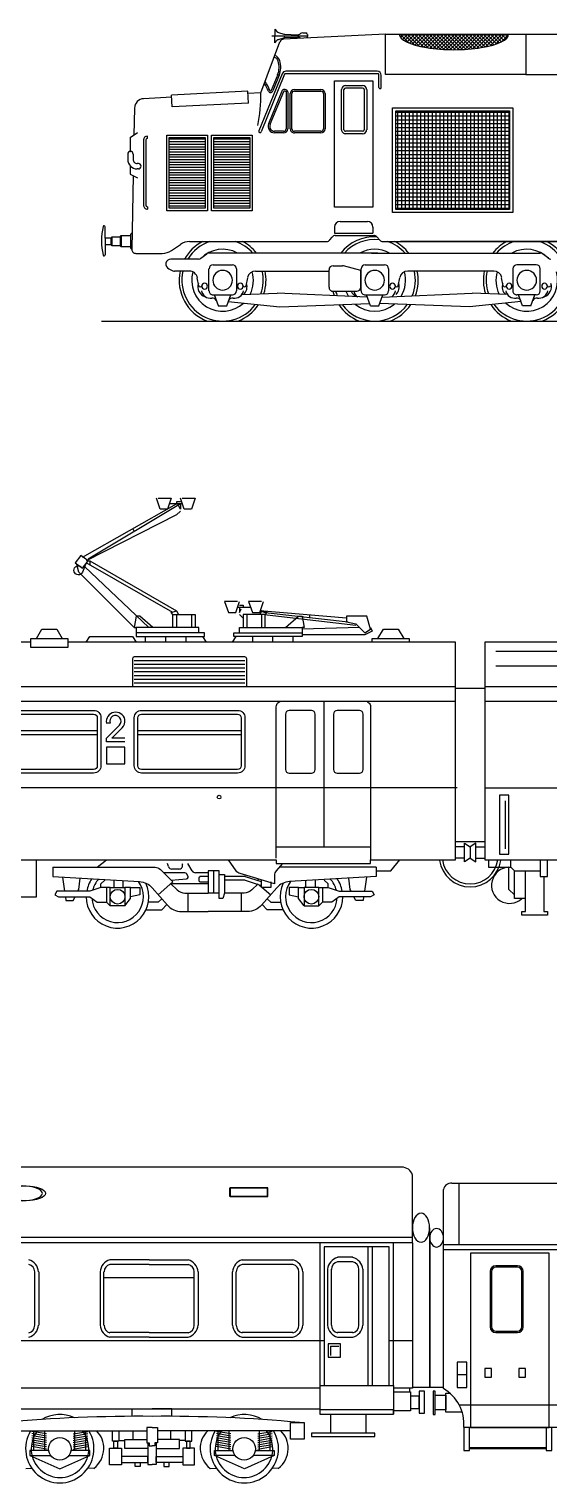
# Model space of a CAD drawing. Extents: x 232357 to 307872, y -9829 to 33775.
# Drawn here: x 252094 to 259135, y -9777 to 9921 of the extents above; entities that cross this region are included whole.
import ezdxf

# ---------------------------------------------------------------- set-up
doc = ezdxf.new("R2010")
doc.units = 0
doc.header["$LTSCALE"] = 750
doc.header["$MEASUREMENT"] = 0
doc.layers.get('0').update_dxf_attribs({"linetype": 'CONTINUOUS'})

# ---------------------------------------------------------------- blocks, each defined once
blk = doc.blocks.new('Aee 145 - vagon')
for p, q in [((1472.2, 286.3), (664.8, 286.3)), ((1482, 217.6), (1482, 279.2)), ((1482, 222.5), (664.8, 222.5)), ((1482, 217.6), (664.8, 217.6)), ((1441.6, 214.1), (1441.6, 88.2)), ((1445.8, 88.2), (1445.8, 214.1)), ((1482, 217.6), (1482, 86)), ((1243.2, 202.3), (1207.8, 202.3)), ((1243.2, 198.1), (1207.8, 198.1)), ((1243.2, 202.3), (1278.7, 202.3)), ((1243.2, 198.1), (1278.7, 198.1)), ((1327.7, 202.3), (1373.6, 202.3)), ((1373.6, 198.1), (1327.7, 198.1)), ((1428, 204.6), (1414, 204.6)), ((1428, 200.4), (1414, 200.4)), ((1139.6, 143), (1139.6, 191.4)), ((1143.2, 191.4), (1143.2, 143)), ((1198.8, 191.4), (1198.8, 143)), ((1202.3, 143), (1202.3, 191.4)), ((1284.1, 185.9), (1202.3, 185.9)), ((1284.1, 143), (1284.1, 191.4)), ((1287.6, 191.4), (1287.6, 143)), ((1318.7, 191.4), (1318.7, 143)), ((1322.3, 143), (1322.3, 191.4)), ((1379.1, 143), (1379.1, 191.4)), ((1382.6, 191.4), (1382.6, 143)), ((1405.1, 193.7), (1405.1, 143)), ((1408.6, 143), (1408.6, 193.7)), ((1433.5, 143), (1433.5, 193.7)), ((1437, 193.7), (1437, 143)), ((1243.2, 136.3), (1207.8, 136.3)), ((1243.2, 132.1), (1207.8, 132.1)), ((1243.2, 136.3), (1278.7, 136.3)), ((1243.2, 132.1), (1278.7, 132.1)), ((1373.6, 136.3), (1327.7, 136.3)), ((1327.7, 132.1), (1373.6, 132.1)), ((1428, 136.3), (1414, 136.3)), ((1414, 132.1), (1428, 132.1)), ((-72.5, 129), (1402.1, 129)), ((1407.6, 124), (1415.3, 124)), ((1407.6, 124), (1407.6, 115.6)), ((1461, 129), (1482, 129)), ((1398.1, 88.2), (1398.1, 62.4)), ((1464.8, 88.2), (1464.8, 62.4)), ((1482, 86), (1464.8, 86)), ((664.8, 67.2), (1397.9, 67.2)), ((1407.8, 62.4), (1407.8, 45)), ((1440, 45), (1440, 62.4)), ((1120.4, 47.2), (1241.1, 47.2)), ((1150.2, 44.4), (1137.1, 46.7)), ((1150.2, 42.5), (1137.1, 44.7)), ((1150.2, 40.5), (1137.1, 42.8)), ((1150.2, 38.5), (1137.1, 40.8)), ((1174.5, 44.4), (1187.6, 46.7)), ((1174.5, 42.5), (1187.6, 44.7)), ((1174.5, 40.5), (1187.6, 42.8)), ((1174.5, 38.5), (1187.6, 40.8)), ((1228.8, 39.3), (1228.8, 47.2)), ((1371.5, 47.2), (1250.8, 47.2)), ((1263.1, 39.3), (1263.1, 47.2)), ((1317.4, 44.4), (1304.3, 46.7)), ((1317.4, 42.5), (1304.3, 44.7)), ((1317.4, 40.5), (1304.3, 42.8)), ((1317.4, 38.5), (1304.3, 40.8)), ((1341.7, 44.4), (1354.8, 46.7)), ((1341.7, 42.5), (1354.8, 44.7)), ((1341.7, 40.5), (1354.8, 42.8)), ((1341.7, 38.5), (1354.8, 40.8)), ((1150.2, 36.6), (1137.1, 38.8)), ((1150.2, 34.6), (1137.1, 36.9)), ((1150.2, 32.6), (1137.1, 34.9)), ((1150.2, 30.6), (1137.1, 32.9)), ((1174.5, 36.6), (1187.6, 38.8)), ((1174.5, 34.6), (1187.6, 36.9)), ((1174.5, 32.6), (1187.6, 34.9)), ((1174.5, 30.6), (1187.6, 32.9)), ((1215.9, 38.5), (1221.2, 38.5)), ((1276, 38.5), (1270.7, 38.5)), ((1317.4, 36.6), (1304.3, 38.8)), ((1317.4, 34.6), (1304.3, 36.9)), ((1317.4, 32.6), (1304.3, 34.9)), ((1317.4, 30.6), (1304.3, 32.9)), ((1341.7, 36.6), (1354.8, 38.8)), ((1341.7, 34.6), (1354.8, 36.9)), ((1341.7, 32.6), (1354.8, 34.9)), ((1341.7, 30.6), (1354.8, 32.9)), ((1131.5, 13.1), (1136.8, 13.3)), ((1193.3, 13.1), (1187.9, 13.3)), ((1298.6, 13.1), (1304, 13.3)), ((1360.4, 13.1), (1355.1, 13.3))]:
    blk.add_line(p, q)
for points in [[(1350.2, 259.7), (1316.3, 259.7), (1316.3, 267.6), (1350.2, 267.6)], [(1316.9, 259.7), (1350.8, 259.7), (1350.8, 267.6), (1316.9, 267.6)], [(1398.1, 88.2), (1464.8, 88.2), (1464.8, 217.6), (1398.1, 217.6)], [(1402.1, 88.2), (1461, 88.2), (1461, 214.1), (1402.1, 214.1)], [(1416.7, 126), (1405.7, 126), (1405.7, 114), (1416.7, 114)], [(1492.8, 83.1), (1488.2, 83.1), (1488.2, 63.2), (1492.8, 63.2)], [(1398.1, 62.4), (1464.8, 62.4), (1464.8, 66.2), (1398.1, 66.2)], [(1488.2, 78.7), (1480.2, 78.7), (1480.2, 67.5), (1488.2, 67.5)], [(1383.7, 39.6), (1371.5, 39.6), (1371.5, 54.7), (1383.7, 54.7)], [(1210, 47.2), (1215.9, 47.2), (1215.9, 37.8), (1210, 37.8)], [(1281.9, 47.2), (1276, 47.2), (1276, 37.8), (1281.9, 37.8)], [(1447.9, 45), (1390.4, 45), (1390.4, 42.2), (1447.9, 42.2)], [(1207.5, 31.5), (1218.1, 31.5), (1218.1, 16.3), (1207.5, 16.3)], [(1211.3, 37.8), (1214.6, 37.8), (1214.6, 31.5), (1211.3, 31.5)], [(1284.4, 31.5), (1273.8, 31.5), (1273.8, 16.3), (1284.4, 16.3)], [(1280.6, 37.8), (1277.3, 37.8), (1277.3, 31.5), (1280.6, 31.5)], [(1230.5, 18.4), (1235.3, 18.4), (1235.3, 15), (1230.5, 15)], [(1261.4, 18.4), (1256.5, 18.4), (1256.5, 15), (1261.4, 15)]]:
    blk.add_lwpolyline(points, close=True)
for points in [[(1497.6, 231.4), (1497.6, 86.6), (1482, 86.6)], [(1398.1, 86), (664.8, 86)], [(1464.8, 82.5), (1480.2, 82.5), (1480.2, 65.3), (1464.8, 65.3)], [(1479.5, 82.5), (1479.5, 86)], [(1227.8, 60.4), (1227.8, 67.2), (1245.9, 67.2)], [(1264, 60.4), (1264, 67.2), (1245.9, 67.2)], [(1138.8, 29.5), (1138.8, 47.2)], [(1148.7, 29.5), (1148.7, 47.2)], [(1175.9, 29.5), (1175.9, 47.2)], [(1185.9, 29.5), (1185.9, 47.2)], [(1245.9, 50.3), (1241.1, 50.3), (1241.1, 36.4), (1243.3, 36.4), (1243.3, 33.7), (1245.9, 33.7)], [(1245.9, 50.3), (1250.8, 50.3), (1250.8, 36.4), (1248.6, 36.4), (1248.6, 33.7), (1245.9, 33.7)], [(1306, 29.5), (1306, 47.2)], [(1315.9, 29.5), (1315.9, 47.2)], [(1343.2, 29.5), (1343.2, 47.2)], [(1353.1, 29.5), (1353.1, 47.2)], [(1152.2, 29.5), (1135.1, 29.5), (1135.1, 25), (1154, 25)], [(1170.7, 25), (1189.5, 25), (1189.5, 29.5), (1172.5, 29.5)], [(1242.2, 36.4), (1242.2, 31.1), (1221.2, 31.1), (1221.2, 39.3), (1241.1, 39.3)], [(1242.2, 36.4), (1242.2, 16.6), (1245.9, 16.6)], [(1249.7, 36.4), (1249.7, 16.6), (1245.9, 16.6)], [(1249.7, 36.4), (1249.7, 31.1), (1270.7, 31.1), (1270.7, 39.3), (1250.8, 39.3)], [(1321.2, 25), (1302.4, 25), (1302.4, 29.5), (1319.4, 29.5)], [(1339.6, 29.5), (1356.7, 29.5), (1356.7, 25), (1337.9, 25)], [(1135.1, 25), (1162.3, 12.9), (1189.5, 25)], [(1218.1, 18.4), (1242.2, 18.4), (1242.2, 24.1), (1218.1, 24.1)], [(1273.8, 18.4), (1249.7, 18.4), (1249.7, 24.1), (1273.8, 24.1)], [(1356.7, 25), (1329.6, 12.9), (1302.4, 25)]]:
    blk.add_lwpolyline(points)
for centre in [(1162.4, 30.9), (1329.5, 30.9)]:
    blk.add_circle(centre, 10.2)
for centre, radius, start, end in [((1472.4, 276.3), 10, 16.9636, 90.9861), ((1130.5, 190.2), 12.7, 5.8324, 73.1698), ((1132.7, 191.4), 6.92, 0.5227, 77.5197), ((1211.4, 190.2), 12.7, 106.8302, 174.1676), ((1209.3, 191.4), 6.92, 102.4803, 179.4773), ((1275, 190.2), 12.7, 5.8324, 73.1698), ((1277.2, 191.4), 6.92, 0.5227, 77.5197), ((1331.4, 190.2), 12.7, 106.8302, 174.1676), ((1329.2, 191.4), 6.92, 102.4803, 179.4773), ((1370, 190.2), 12.7, 5.8324, 73.1698), ((1372.2, 191.4), 6.92, 0.5227, 77.5197), ((1417.7, 192.4), 12.7, 106.8302, 174.1676), ((1415.5, 193.6), 6.92, 102.4803, 179.4773), ((1424.4, 192.4), 12.7, 5.8324, 73.1698), ((1426.5, 193.6), 6.92, 0.5227, 77.5197), ((1132.7, 143), 6.92, 282.4803, 359.4773), ((1130.5, 144.3), 12.7, 286.8302, 354.1676), ((1211.4, 144.3), 12.7, 185.8324, 253.1698), ((1209.3, 143), 6.92, 180.5227, 257.5197), ((1277.2, 143), 6.92, 282.4803, 359.4773), ((1275, 144.3), 12.7, 286.8302, 354.1676), ((1331.4, 144.3), 12.7, 185.8324, 253.1698), ((1329.2, 143), 6.92, 180.5227, 257.5197), ((1372.2, 143), 6.92, 282.4803, 359.4773), ((1370, 144.3), 12.7, 286.8302, 354.1676), ((1417.7, 144.3), 12.7, 185.8324, 253.1698), ((1415.5, 143), 6.92, 180.5227, 257.5197), ((1426.5, 143), 6.92, 282.4803, 359.4773), ((1424.4, 144.3), 12.7, 286.8302, 354.1676), ((1233.8, -1251.8), 1312.2, 89.468, 95.318), ((1162.3, 31), 31, 64.673, 121.7055), ((1258.1, -1251.8), 1312.2, 84.682, 90.532), ((1329.6, 31), 31, 58.2945, 115.327), ((1162.3, 31), 31, 148.6573, 31.3427), ((1162.5, 31), 26.1, 141.7579, 38.2421), ((1181.2, 31.6), 21.1, 357.4039, 47.4501), ((1310.7, 31.6), 21.1, 132.5499, 182.5961), ((1329.6, 31), 31, 148.6573, 31.3427), ((1329.3, 31), 26.1, 141.7579, 38.2421), ((1348.3, 31.6), 21.1, 357.4039, 47.4501), ((1179.1, 31.4), 23.1, 307.6032, 358.2664), ((1312.7, 31.4), 23.1, 181.7336, 232.3968), ((1346.3, 31.4), 23.1, 307.6032, 358.2664)]:
    blk.add_arc(centre, radius, start, end)
at = {"extrusion": (0, 0, -1)}
for centre, major_axis, ratio in [((1128.3, 262.6), (18.2, 0), 0.369867), ((1489.8, 231.4), (0, 13.1), 0.5941)]:
    blk.add_ellipse(centre, major_axis=major_axis, ratio=ratio, dxfattribs=at)
blk.add_ellipse((1131.1, 262.6), major_axis=(-18.2, 0), ratio=0.369867)
blk = doc.blocks.new('Vagonka - Bmz')
for p, q in [((-5.804, 9.221), (28.109, 9.221)), ((-5.553, 7.099), (-5.553, 9.221)), ((-6.099, 2.088), (-6.099, 9.008)), ((-6.099, 7.099), (28.109, 7.099)), ((-6.099, 6.916), (28.109, 6.916)), ((-5.283, 2.565), (-5.62, 2.565)), ((28.109, 1.517), (-5.546, 1.517))]:
    blk.add_line(p, q)
for points in [[(-6.573, 7.322), (-6.573, 2.133), (-6.099, 2.133)], [(-4.478, 6.156), (-4.478, 4.232)], [(-4.428, 6.156), (-4.428, 4.232)], [(-3.523, 6.356), (-4.278, 6.356)], [(-3.523, 6.306), (-4.278, 6.306)], [(-3.373, 4.232), (-3.373, 6.156)], [(-3.323, 4.232), (-3.323, 6.156)], [(-4.278, 4.082), (-3.523, 4.082)], [(-4.278, 4.032), (-3.523, 4.032)], [(-5.445, 1.27), (-6.013, 1.27), (-6.013, 1.926), (-5.87, 1.926)], [(-1.08, 1.368), (-1.453, 0.737), (-5.388, 0.737)]]:
    blk.add_lwpolyline(points)
for points in [[(-2.423, 6.788), (-5.155, 6.788), (-5.155, 0.737), (-2.423, 0.737)], [(-5.283, 3.009), (-5.62, 3.009), (-5.62, 2.122), (-5.283, 2.122)], [(-4.43, 2.788), (-4.654, 2.788), (-4.654, 2.48), (-4.43, 2.48)], [(-3.25, 2.788), (-3.474, 2.788), (-3.474, 2.48), (-3.25, 2.48)], [(-6.387, 2.002), (-6.45, 2.002), (-6.45, 1.187), (-6.387, 1.187)], [(-6.013, 1.349), (-6.387, 1.349), (-6.387, 1.857), (-6.013, 1.857)], [(-5.193, 0.737), (-5.388, 0.737), (-5.388, -0.059), (-5.193, -0.059)], [(-2.337, 0.737), (-2.531, 0.737), (-2.531, -0.059), (-2.337, -0.059)], [(-2.531, -0.011), (-5.193, -0.011), (-5.193, 0.044), (-2.531, 0.044)]]:
    blk.add_lwpolyline(points, close=True)
for centre, radius, start, end in [((-5.831, 8.947), 0.275, 84.3815, 167.3013), ((-4.278, 6.156), 0.2, 90, 180), ((-4.278, 6.156), 0.15, 90, 180), ((-3.523, 6.156), 0.2, 0, 90), ((-3.523, 6.156), 0.15, 0, 90), ((-4.278, 4.232), 0.2, 180, 270), ((-4.278, 4.232), 0.15, 180, 270), ((-3.523, 4.232), 0.2, 270, 0), ((-3.523, 4.232), 0.15, 270, 0), ((-6.799, 0.857), 1.416, 355.4592, 60.355)]:
    blk.add_arc(centre, radius, start, end)
at = {"extrusion": (0, 0, -1)}
blk.add_ellipse((-6.334, 7.326), major_axis=(0, 0.321), ratio=0.744208, dxfattribs=at)

msp = doc.modelspace()

# ---------------------------------------------------------------- hatches: boundary and pattern name
at = {"lineweight": -2}
h = msp.add_hatch(dxfattribs=at)
h.set_pattern_fill('ANSI37', color=0, scale=0.1, style=0)
h.set_pattern_definition([(45.1334, (233667.14, -8056.204), (-24.48283, 24.597105), []), (134.8666, (233667.14, -8056.204), (-24.48283, -24.597105), [])])
edge = h.paths.add_edge_path()
edge.add_ellipse((257849, 9853), major_axis=(-740, 0), ratio=0.285201, start_angle=0, end_angle=180)
edge.add_line((258590, 9853), (257109, 9853))
h = msp.add_hatch(dxfattribs=at)
h.set_pattern_fill('ANSI37', color=0, scale=0.15, angle=45, style=0)
h.set_pattern_definition([(90, (233667.14, -8056.204), (-51.93592, 9e-15), []), (180, (233667.14, -8056.204), (-9e-15, -52.17834), [])])
h.paths.add_polyline_path([(257062, 8812), (258603, 8812), (258603, 7479), (257062, 7479)])
h = msp.add_hatch(dxfattribs=at)
h.set_pattern_fill('ANSI31', color=0, scale=0.1, angle=315, style=0)
h.set_pattern_definition([(0, (233667.14, -8056.204), (1e-14, 34.78556), [])])
h.paths.add_polyline_path([(253992, 8452), (254477, 8452), (254477, 7493), (253992, 7493)])
h = msp.add_hatch(dxfattribs=at)
h.set_pattern_fill('ANSI31', color=0, scale=0.1, angle=315, style=0)
h.set_pattern_definition([(0, (234271.446, -8056.204), (1e-14, 34.78556), [])])
h.paths.add_polyline_path([(254597, 8452), (255082, 8452), (255082, 7493), (254597, 7493)])

# ---------------------------------------------------------------- linework, layer by layer
at = {"color": 0, "lineweight": -2}
for p, q in [((255421, 9921), (255451, 9890)), ((255421, 9921), (255421, 9829)), ((255473, 9876), (255544, 9853)), ((256920, 9853), (255540, 9785)), ((255559, 9851), (255729, 9845)), ((255771, 9861), (255760, 9854)), ((255802, 9870), (255841, 9870)), ((256920, 9853), (262720, 9853)), ((256920, 9853), (258821, 9853)), ((256920, 9308), (256920, 9853)), ((258821, 9853), (258821, 9308)), ((255234, 9056), (255492, 9749)), ((255381, 9829), (255872, 9829)), ((255381, 9829), (255872, 9829)), ((255421, 9736), (255421, 9829)), ((255421, 9736), (255451, 9768)), ((255473, 9782), (255544, 9804)), ((255559, 9807), (255729, 9812)), ((255771, 9796), (255760, 9804)), ((255863, 9848), (255863, 9829)), ((255863, 9810), (255863, 9829)), ((255522, 9316), (255206, 8541)), ((255555, 9310), (255236, 8529)), ((255462, 9304), (255375, 9091)), ((255482, 9295), (255395, 9083)), ((256821, 9317), (255565, 9317)), ((256810, 9350), (255572, 9350)), ((256831, 9129), (256831, 9306)), ((256864, 9129), (256864, 9295)), ((258821, 9308), (256920, 9308)), ((258821, 9308), (266059, 9308)), ((255057, 9078), (254025, 9028)), ((255065, 8917), (255057, 9078)), ((255519, 9082), (255337, 8636)), ((255539, 9073), (255357, 8628)), ((255564, 9102), (255549, 9102)), ((255564, 9080), (255549, 9080)), ((255575, 9069), (255575, 8570)), ((255597, 9069), (255597, 8570)), ((255687, 9102), (256048, 9102)), ((255687, 9080), (256048, 9080)), ((256230, 7510), (256230, 9220)), ((256230, 9220), (256752, 9220)), ((256326, 8558), (256326, 9101)), ((256359, 8558), (256359, 9101)), ((256381, 9155), (256612, 9155)), ((256381, 9123), (256612, 9123)), ((256634, 9101), (256634, 8558)), ((256667, 9101), (256667, 8558)), ((256752, 9220), (256752, 7510)), ((254026, 8997), (253645, 8978)), ((254032, 8867), (254025, 9028)), ((255065, 8917), (254032, 8867)), ((255234, 9056), (255059, 9047)), ((255632, 8570), (255632, 9047)), ((255654, 8570), (255654, 9047)), ((256081, 9047), (256081, 8570)), ((256103, 9047), (256103, 8570)), ((253521, 8849), (253514, 8486)), ((257018, 7435), (257018, 8856)), ((257018, 8856), (258646, 8856)), ((257062, 7479), (257062, 8812)), ((257062, 8812), (258603, 8812)), ((258603, 8812), (258603, 7479)), ((258646, 8856), (258646, 7435)), ((253465, 8453), (253564, 8519)), ((253698, 8440), (253698, 8471)), ((253960, 7460), (253960, 8485)), ((253960, 8485), (254510, 8485)), ((254510, 8485), (254510, 7460)), ((254564, 8485), (255114, 8485)), ((254564, 7460), (254564, 8485)), ((255114, 8485), (255114, 7460)), ((255542, 8537), (255418, 8537)), ((255542, 8515), (255418, 8515)), ((256048, 8537), (255687, 8537)), ((256048, 8515), (255687, 8515)), ((256612, 8537), (256381, 8537)), ((256612, 8504), (256381, 8504)), ((253465, 8453), (253465, 8264)), ((253643, 8428), (253643, 7537)), ((253676, 8410), (253676, 7544)), ((253992, 7493), (253992, 8452)), ((253992, 8452), (254477, 8452)), ((254477, 8452), (254477, 7493)), ((254597, 8452), (255082, 8452)), ((254597, 7493), (254597, 8452)), ((255082, 8452), (255082, 7493)), ((253430, 8227), (253430, 8155)), ((253465, 8264), (253467, 8264)), ((253504, 8227), (253504, 8155)), ((253575, 8100), (253558, 8100)), ((253465, 8067), (253465, 7957)), ((253465, 7957), (253564, 7904)), ((253504, 7936), (253486, 6938)), ((253575, 8026), (253558, 8026)), ((253698, 7514), (253698, 7482)), ((254477, 7493), (253992, 7493)), ((255082, 7493), (254597, 7493)), ((256752, 7510), (256230, 7510)), ((254510, 7460), (253960, 7460)), ((255114, 7460), (254564, 7460)), ((256307, 7314), (256676, 7314)), ((258646, 7435), (257018, 7435)), ((258603, 7479), (257062, 7479)), ((253123, 7087), (253123, 7243)), ((253206, 6998), (253206, 7093)), ((253332, 7101), (253213, 7101)), ((253213, 7101), (253213, 6991)), ((253332, 6983), (253332, 7114)), ((253473, 7122), (253339, 7122)), ((253341, 7122), (253341, 6976)), ((253473, 6954), (253473, 7143)), ((256167, 7064), (256198, 7103)), ((256230, 7237), (256230, 7158)), ((256230, 7158), (256752, 7158)), ((256241, 7124), (256763, 7124)), ((256752, 7237), (256752, 7158)), ((256803, 7106), (256845, 7061)), ((253123, 7087), (253123, 7001)), ((253206, 7087), (253123, 7087)), ((253123, 7001), (253123, 6861)), ((253123, 7001), (253206, 7001)), ((253213, 6991), (253332, 6991)), ((253339, 6976), (253473, 6976)), ((254022, 6921), (254143, 7004)), ((254267, 7043), (256124, 7043)), ((256885, 7043), (267995, 7043)), ((268233, 7043), (257123, 7043)), ((253540, 6882), (253898, 6882)), ((254388, 6805), (254016, 6805)), ((254421, 6816), (254501, 6876)), ((256817, 6886), (254534, 6886)), ((254586, 6728), (254848, 6728)), ((256211, 6715), (256338, 6715)), ((256587, 6651), (256352, 6713)), ((256647, 6728), (256909, 6728)), ((256732, 6886), (259016, 6886)), ((258964, 6728), (258702, 6728)), ((259128, 6816), (259048, 6876)), ((253988, 6672), (254043, 6647)), ((254265, 6642), (254065, 6642)), ((254393, 6444), (254372, 6553)), ((254531, 6374), (254531, 6673)), ((254902, 6673), (254902, 6374)), ((255034, 6444), (255055, 6553)), ((255162, 6642), (256156, 6642)), ((256156, 6660), (256156, 6423)), ((256587, 6423), (256587, 6651)), ((256592, 6374), (256592, 6673)), ((256963, 6673), (256963, 6374)), ((257095, 6444), (257116, 6553)), ((258388, 6642), (257223, 6642)), ((258515, 6444), (258495, 6553)), ((258647, 6673), (258647, 6374)), ((259018, 6374), (259018, 6673)), ((254586, 6319), (254848, 6319)), ((254658, 6170), (254604, 6322)), ((254771, 6170), (254825, 6319)), ((254981, 6327), (255456, 6343)), ((256677, 6288), (255456, 6343)), ((256211, 6368), (256532, 6368)), ((256647, 6319), (256909, 6319)), ((256719, 6170), (256665, 6322)), ((256832, 6170), (256886, 6319)), ((256872, 6288), (258094, 6343)), ((258568, 6327), (258094, 6343)), ((258964, 6319), (258702, 6319)), ((258778, 6170), (258725, 6319)), ((258891, 6170), (258946, 6322)), ((254656, 6170), (254771, 6170)), ((254792, 6230), (255491, 6159)), ((255491, 6159), (256708, 6202)), ((256717, 6170), (256832, 6170)), ((258059, 6159), (256841, 6202)), ((258757, 6230), (258059, 6159)), ((258894, 6170), (258778, 6170)), ((253074, 5965), (271806, 5965)), ((254168, 3490), (253993, 3490)), ((254143, 3390), (254093, 3340)), ((254143, 3415), (254118, 3465)), ((254143, 3490), (254143, 3415)), ((254093, 3340), (252868, 2715)), ((253500, 3152), (253518, 3115)), ((252768, 2565), (252743, 2665)), ((253518, 1815), (252768, 2565)), ((252843, 2640), (253718, 1815)), ((252918, 2715), (254093, 2040)), ((254093, 2040), (254118, 1990)), ((254093, 1990), (254093, 1815)), ((254293, 1990), (254293, 1815)), ((254918, 2090), (255093, 2090)), ((254943, 2090), (254943, 2015)), ((254943, 2015), (254968, 2065)), ((254943, 1990), (254993, 1940)), ((255043, 1990), (255043, 1815)), ((255218, 2040), (255293, 2015)), ((256393, 1940), (255218, 2040)), ((255243, 2040), (255218, 1990)), ((256518, 1840), (255243, 1990)), ((255243, 1990), (255243, 1815)), ((255293, 2015), (256418, 1890)), ((255893, 1990), (255893, 1940)), ((253543, 1965), (253518, 1815)), ((253518, 1815), (253543, 1815)), ((253593, 1965), (253543, 1965)), ((253768, 1815), (253593, 1965)), ((255568, 1815), (255743, 1965)), ((255743, 1965), (255793, 1965)), ((255793, 1965), (255818, 1815)), ((256568, 1815), (255793, 1790)), ((255818, 1815), (255793, 1815)), ((256718, 1815), (256743, 1765)), ((252868, 1615), (252918, 1690)), ((252918, 1690), (253493, 1690)), ((253493, 1690), (253543, 1615)), ((254393, 1740), (253543, 1740)), ((253668, 1690), (253668, 1615)), ((253943, 1690), (253943, 1615)), ((254218, 1690), (254218, 1615)), ((254443, 1690), (254493, 1615)), ((254893, 1690), (254843, 1615)), ((254943, 1740), (255793, 1740)), ((255118, 1690), (255118, 1615)), ((255393, 1690), (255393, 1615)), ((255668, 1690), (255668, 1615)), ((256643, 1715), (255793, 1715)), ((256743, 1765), (256643, 1715)), ((253493, 1390), (253493, 1015)), ((255018, 1415), (253518, 1415)), ((255043, 1015), (255043, 1390)), ((282793, 1490), (258418, 1490)), ((253518, 1365), (255018, 1365)), ((253518, 1315), (255018, 1315)), ((253518, 1265), (255018, 1265)), ((253518, 1215), (255018, 1215)), ((259693, 1290), (258418, 1290)), ((253518, 1165), (255018, 1165)), ((253518, 1115), (255018, 1115)), ((253518, 1065), (255018, 1065)), ((257868, 990), (258268, 990)), ((258268, 1015), (282943, 1015)), ((235193, 815), (257868, 815)), ((256093, -1160), (256093, 815)), ((258268, 815), (282943, 815)), ((253018, 415), (251618, 415)), ((253214, 315), (253353, 454)), ((254968, 415), (253568, 415)), ((251618, 365), (253018, 365)), ((253393, 315), (253214, 315)), ((253568, 365), (254968, 365)), ((257893, -360), (235193, -360)), ((258268, -360), (282943, -360)), ((258593, -460), (258468, -460)), ((258468, -460), (258468, -1260)), ((258543, -535), (258543, -1185)), ((258593, -1260), (258593, -460)), ((255443, -1160), (256718, -1160)), ((255443, -1310), (255443, -1160)), ((256718, -1160), (256718, -1335)), ((257868, -1085), (258268, -1085)), ((257993, -1160), (257868, -1160)), ((258143, -1160), (258268, -1160)), ((253018, -1435), (253143, -1335)), ((256993, -1485), (257118, -1335)), ((257993, -1310), (257868, -1310)), ((258143, -1310), (258268, -1310)), ((258318, -1335), (258318, -1435)), ((258468, -1260), (258593, -1260)), ((258618, -1435), (258618, -1335)), ((252418, -1435), (252468, -1435)), ((253981, -1426), (253968, -1385)), ((254124, -1460), (254029, -1460)), ((254168, -1385), (254171, -1395)), ((254303, -1486), (254243, -1385)), ((254518, -1510), (254346, -1510)), ((254593, -1485), (254518, -1485)), ((254518, -1485), (254518, -1785)), ((254668, -1485), (254593, -1485)), ((254593, -1485), (254593, -1785)), ((254668, -1785), (254668, -1485)), ((255010, -1560), (254743, -1560)), ((255243, -1635), (255026, -1563)), ((256793, -1435), (256743, -1435)), ((256793, -1485), (256993, -1485)), ((258318, -1435), (258618, -1435)), ((258618, -1435), (258668, -1485)), ((258668, -1485), (259018, -1485)), ((258818, -2035), (258818, -1485)), ((259068, -1560), (259068, -2035)), ((254043, -1635), (253843, -1810)), ((255010, -1610), (254743, -1610)), ((255243, -1685), (255026, -1613)), ((255214, -1676), (255368, -1810)), ((253843, -1910), (253711, -1910)), ((253891, -1862), (253843, -1910)), ((253893, -2010), (253961, -1942)), ((254243, -1785), (254243, -2035)), ((254668, -1785), (254518, -1785)), ((254968, -1785), (254968, -2035)), ((255318, -2010), (255250, -1942)), ((255320, -1862), (255368, -1910)), ((255368, -1910), (255500, -1910)), ((253680, -2010), (253893, -2010)), ((254693, -2035), (254518, -2035)), ((255531, -2010), (255318, -2010)), ((258768, -2035), (258818, -2035)), ((258768, -2085), (258768, -2035)), ((259118, -2085), (258768, -2085)), ((259068, -2035), (259118, -2035)), ((259118, -2035), (259118, -2085))]:
    msp.add_line(p, q, dxfattribs=at)
for points in [[(253843, 3565), (254018, 3565), (253968, 3415), (253868, 3415), (253818, 3565)], [(254168, 3565), (254343, 3565), (254293, 3415), (254193, 3415), (254143, 3565)], [(252818, 2765), (254093, 3490), (254143, 3490), (252893, 2740)], [(254143, 3515), (254093, 3515), (254093, 3490)], [(252793, 2790), (252718, 2690), (252818, 2615), (252893, 2715), (252793, 2790)], [(254043, 2015), (252868, 2690), (252893, 2715), (252918, 2715), (252918, 2665)], [(254043, 1990), (254018, 2015), (254093, 2040)], [(254043, 1815), (254043, 1990), (254343, 1990), (254343, 1815)], [(254918, 2165), (254743, 2165), (254793, 2015), (254893, 2015), (254943, 2165)], [(254943, 2115), (254993, 2115), (254993, 2090)], [(255293, 1815), (255293, 1990), (254993, 1990), (254993, 1815)], [(255243, 2165), (255068, 2165), (255118, 2015), (255218, 2015), (255268, 2165)], [(255293, 1990), (255318, 2015), (255243, 2040)], [(252193, 1665), (252268, 1790), (252468, 1790), (252543, 1665)], [(256818, 1665), (256893, 1790), (257093, 1790), (257168, 1665)], [(232968, 990), (233868, 1015), (257868, 1015), (257868, 1615), (253543, 1615)], [(252118, 1615), (250193, 1615)], [(252118, 1615), (252118, 1665)], [(252118, 1665), (252193, 1665)], [(252618, 1615), (252618, 1540), (252118, 1540), (252118, 1615)], [(252193, 1665), (252543, 1665)], [(252543, 1665), (252618, 1665), (252618, 1615)], [(252868, 1615), (252618, 1615)], [(253543, 1615), (252868, 1615)], [(256743, 1665), (256818, 1665)], [(256743, 1615), (256743, 1665)], [(256818, 1665), (257168, 1665)], [(257168, 1665), (257243, 1665), (257243, 1615)], [(260968, -1335), (282943, -1335), (282943, 1615), (258268, 1615)], [(258268, 1615), (258268, -1335), (259693, -1335)], [(258068, -1160), (258068, -1310), (257993, -1360), (257993, -1110), (258068, -1160)], [(258068, -1160), (258068, -1310), (258143, -1360), (258143, -1110), (258068, -1160)], [(251643, -1335), (251643, -1835), (252193, -1835), (252193, -1335)], [(259018, -1335), (259018, -1560), (259118, -1560), (259118, -1335)], [(252548, -1568), (252575, -1760)], [(254668, -1535), (254743, -1535), (254743, -1785), (254718, -1860), (254668, -1860), (254668, -1785)], [(256663, -1568), (256636, -1760)], [(258668, -1810), (258593, -1735), (258593, -1435)], [(258818, -1860), (258668, -1860), (258668, -1485)], [(253068, -1710), (252918, -1760), (252468, -1760), (252443, -1810), (252493, -1835), (252918, -1835), (253018, -1910), (253143, -1910)], [(252755, -1760), (252768, -1735), (252787, -1582)], [(253143, -1710), (253068, -1710), (253068, -1660), (253118, -1610)], [(253193, -1710), (253143, -1710), (253143, -1910), (253193, -1960)], [(253193, -1710), (253393, -1710), (253393, -1960), (253193, -1960), (253193, -1710)], [(253243, -1610), (253243, -1710), (253368, -1710), (253368, -1616)], [(253393, -1710), (253393, -1960), (253468, -1860), (253468, -1710), (253393, -1710)], [(253468, -1710), (253593, -1710), (253593, -1810), (253468, -1835)], [(254518, -1660), (254018, -1660)], [(255368, -1635), (255368, -1710), (255243, -1710), (255243, -1610)], [(255743, -1710), (255618, -1710), (255618, -1810), (255743, -1835)], [(255818, -1710), (255818, -1960), (255743, -1860), (255743, -1710), (255818, -1710)], [(256018, -1710), (255818, -1710), (255818, -1960), (256018, -1960), (256018, -1710)], [(255968, -1610), (255968, -1710), (255843, -1710), (255843, -1616)], [(256018, -1710), (256068, -1710), (256068, -1910), (256018, -1960)], [(256068, -1710), (256143, -1710), (256143, -1660), (256093, -1610)], [(256143, -1710), (256293, -1760), (256743, -1760), (256768, -1810), (256718, -1835), (256293, -1835), (256193, -1910), (256068, -1910)], [(256455, -1760), (256443, -1735), (256424, -1582)], [(252586, -1835), (252593, -1885), (252693, -1885), (252718, -1835)], [(256625, -1835), (256618, -1885), (256518, -1885), (256493, -1835)]]:
    msp.add_lwpolyline(points, dxfattribs=at)
for points in [[(252868, 2690), (252818, 2565, -2.729944), (252793, 2640, 1.966526)], [(232968, 990), (232868, -285, 0.039156), (232868, -660), (232893, -985), (233168, -985), (234518, -1335), (236618, -1335), (236618, -1385), (237893, -1385), (237893, -1335), (255443, -1335), (255443, -1385), (256718, -1385), (256718, -1335), (257868, -1335), (257868, 1015)], [(255443, -1160), (255443, 740, -0.414214), (255518, 815), (256643, 815, -0.414214), (256718, 740), (256718, -1160)], [(253393, 265), (253143, 265), (253143, 315), (253318, 490, 1.868517), (253193, 515), (253143, 515)], [(255525, -1385), (255442, -1482, 0.179033), (255418, -1547), (255418, -1660), (254951, -1520, -0.16628), (254898, -1483), (254793, -1335)], [(252418, -1435), (252418, -1560), (253588, -1629, -0.200944), (253762, -1714), (253968, -1950, 0.216272), (254156, -2035), (254518, -2035)], [(252468, -1435), (253801, -1435, -0.198912), (253872, -1465), (254043, -1635, 0.198912)], [(254018, -1610), (254227, -1590, 0.565655), (254245, -1551), (254225, -1522, 0.250765), (254205, -1510), (253918, -1510)], [(254518, -1560), (254418, -1560, 0.414214), (254393, -1585), (254393, -1610, 0.414214), (254418, -1635), (254518, -1635)], [(256793, -1435), (256793, -1560), (255622, -1629, 0.200944), (255449, -1714), (255243, -1950, -0.216272), (255054, -2035), (254693, -2035)], [(256743, -1435), (255482, -1435, 0.198912)], [(254016, -1659), (254099, -1742, 0.198912), (254205, -1785), (254518, -1785)], [(255195, -1659), (255112, -1742, -0.198912), (255006, -1785), (254743, -1785)], [(255206, -1597), (255187, -1617, -0.198912)]]:
    msp.add_lwpolyline(points, format="xyb", dxfattribs=at)
for points in [[(253543, 1815), (253543, 1690), (254468, 1690), (254468, 1740), (254393, 1740), (254393, 1815)], [(255793, 1815), (255793, 1690), (254868, 1690), (254868, 1740), (254943, 1740), (254943, 1815)], [(256393, 1965), (256393, 1890), (256518, 1865), (256643, 1740), (256718, 1790), (256668, 1965)], [(253143, 190), (253143, -35), (253393, -35), (253393, 190)]]:
    msp.add_lwpolyline(points, close=True, dxfattribs=at)
for points in [[(251668, 690), (252968, 690, -0.414214), (253068, 590), (253068, -60, -0.414214), (252968, -160), (251668, -160, -0.414214), (251568, -60), (251568, 590, -0.414214)], [(251668, 640), (252968, 640, -0.414214), (253018, 590), (253018, -60, -0.414214), (252968, -110), (251668, -110, -0.414214), (251618, -60), (251618, 590, -0.414214)], [(253618, 690), (254918, 690, -0.414214), (255018, 590), (255018, -60, -0.414214), (254918, -160), (253618, -160, -0.414214), (253518, -60), (253518, 590, -0.414214)], [(253618, 640), (254918, 640, -0.414214), (254968, 590), (254968, -60, -0.414214), (254918, -110), (253618, -110, -0.414214), (253568, -60), (253568, 590, -0.414214)], [(255568, 640), (255568, -110, 0.414214), (255618, -160), (255918, -160, 0.414214), (255968, -110), (255968, 640, 0.414214), (255918, 690), (255618, 690, 0.414214)], [(256218, 640), (256218, -110, 0.414214), (256268, -160), (256568, -160, 0.414214), (256618, -110), (256618, 640, 0.414214), (256568, 690), (256268, 690, 0.414214)]]:
    msp.add_lwpolyline(points, format="xyb", close=True, dxfattribs=at)
for centre, radius in [((254668, -485), 25), ((253293, -1835), 100), ((255918, -1835), 100)]:
    msp.add_circle(centre, radius, dxfattribs=at)
for centre, radius, start, end in [((253518, 1390), 25, 90, 180), ((255018, 1390), 25, 0, 90), ((253268, 537), 128, 12.4557, 190.1642), ((253264, 544), 127, 315, 9.4714), ((258068, -1282), 419, 188.1712, 351.8288), ((258068, -1282), 379, 188.1712, 351.8288), ((254029, -1410), 50, 198.4349, 270), ((254124, -1410), 50, 270, 18.4349), ((254346, -1460), 50, 210.9638, 270), ((255010, -1610), 50, 71.5651, 90), ((258602, -1680), 245, 92.0976, 312.6627), ((253293, -1835), 425, 180, 25.7858), ((253293, -1835), 425, 144.9623, 169.8358), ((253293, -1835), 350, 183.1353, 36.2432), ((253293, -1835), 350, 137.0239, 165.6079), ((255010, -1660), 50, 71.5651, 90), ((255918, -1835), 425, 154.2142, 0), ((255918, -1835), 350, 143.7568, 356.8647), ((255918, -1835), 350, 14.3921, 42.9761), ((255918, -1835), 425, 10.1642, 35.0377)]:
    msp.add_arc(centre, radius, start, end, dxfattribs=at)
for centre, major_axis, ratio, start_param, end_param in [((255490, 9928), (0, 54.8), 0.995354, 2.342082, 2.830815), ((255560, 9906), (0, 54.8), 0.995354, 2.830815, 3.109881), ((255731, 9900), (0, 54.8), 0.995354, 3.109881, 3.716022), ((255801, 9815), (0, 54.8), 0.995354, -0.012648, 0.57443), ((255841, 9848), (0, 21.9), 0.995354, -1.570796, -0.012648), ((257849, 9853), (-740, 0), 0.285201, 0, 3.141593), ((255490, 9729), (0, 54.8), 0.995354, 0.310777, 0.799511), ((255543, 9730), (0, 54.8), 0.995354, 0.049041, 1.212977), ((255560, 9752), (0, 54.8), 0.995354, 0.031711, 0.310777), ((255731, 9758), (0, 54.8), 0.995354, -0.57443, 0.031711), ((255801, 9842), (0, 54.8), 0.995354, 2.567163, 2.581028), ((255841, 9810), (0, 21.9), 0.995354, 4.255008, 4.712389), ((255385, 9460), (0, 87.6), 0.995354, -1.252887, -0.347826), ((255385, 9460), (0, 110), 0.995354, -1.252887, -0.347826), ((255217, 9404), (0, 265), 0.995354, 4.322199, 5.030298), ((255217, 9404), (0, 287), 0.995354, 4.322199, 5.030298), ((255572, 9295), (0, 54.8), 0.995354, 0, 1.181371), ((255565, 9306), (0, 11), 0.995354, 0, 1.181371), ((256810, 9295), (0, 54.8), 0.995354, -1.570796, 0), ((256821, 9306), (0, 11), 0.995354, 4.712389, 6.283185), ((254767, 8850), (0, 616), 0.995354, -1.18377, -0.997227), ((254767, 8850), (0, 638), 0.995354, -1.18377, -0.971921), ((255365, 9095), (0, 32.9), 0.995354, 1.957823, 4.322964), ((255365, 9095), (0, 11), 0.995354, 1.957823, 4.322964), ((255549, 9069), (0, 32.9), 0.995354, 0, 1.181371), ((255549, 9069), (0, 11), 0.995354, 0, 1.181371), ((255564, 9069), (0, 32.9), 0.995354, -1.570796, 0), ((255564, 9069), (0, 11), 0.995354, -1.570796, 0), ((255687, 9047), (0, 54.8), 0.995354, 0, 1.570796), ((255687, 9047), (0, 32.9), 0.995354, 0, 1.570796), ((256048, 9047), (0, 54.8), 0.995354, -1.570796, 0), ((256048, 9047), (0, 32.9), 0.995354, -1.570796, 0), ((256381, 9101), (0, 54.8), 0.995354, 0, 1.570796), ((256381, 9101), (0, 21.9), 0.995354, 0, 1.570796), ((256612, 9101), (0, 54.8), 0.995354, 4.712389, 6.283185), ((256612, 9101), (0, 21.9), 0.995354, 4.712389, 6.283185), ((256848, 9129), (0, 16.4), 0.995354, 1.570796, 4.712389), ((253652, 8847), (0, 131), 0.995354, 0.048635, 1.552209), ((253152, 9032), (0, 2092), 0.995354, 4.512026, 4.723867), ((253698, 8417), (0, 54.8), 0.995354, 0, 1.570796), ((255221, 8535), (0, 16.4), 0.995354, 1.181371, 4.322964), ((255418, 8603), (0, 87.6), 0.995354, 1.181371, 3.141593), ((255418, 8603), (0, 65.7), 0.995354, 1.181371, 3.141593), ((255542, 8570), (0, 32.9), 0.995354, 3.141593, 4.712389), ((255542, 8570), (0, 54.8), 0.995354, 3.141593, 4.712389), ((255687, 8570), (0, 54.8), 0.995354, 1.570796, 3.141593), ((255687, 8570), (0, 32.9), 0.995354, 1.570796, 3.141593), ((256048, 8570), (0, 32.9), 0.995354, 3.141593, 4.712389), ((256048, 8570), (0, 54.8), 0.995354, 3.141593, 4.712389), ((256381, 8558), (0, 54.8), 0.995354, 1.570796, 3.141593), ((256381, 8558), (0, 21.9), 0.995354, 1.570796, 3.141593), ((256612, 8558), (0, 21.9), 0.995354, 3.141593, 4.712389), ((256612, 8558), (0, 54.8), 0.995354, 3.141593, 4.712389), ((253698, 8417), (0, 23), 0.995354, 0, 1.882665), ((253467, 8227), (0, 36.8), 0.995354, -1.570796, 1.570796), ((253558, 8155), (0, 128), 0.995354, 1.570796, 3.141593), ((253558, 8155), (0, 54.8), 0.995354, 1.570796, 3.141593), ((253575, 8063), (0, 36.8), 0.995354, 3.141593, 6.283185), ((253698, 7537), (0, 54.8), 0.995354, 1.570796, 3.141593), ((253698, 7537), (0, 23), 0.995354, 1.258928, 3.141593), ((256307, 7237), (0, 76.7), 0.995354, 0, 1.570796), ((256676, 7237), (0, 76.7), 0.995354, -1.570796, 0), ((253938, 7052), (0, 886), 0.974372, 1.349883, 1.791709), ((253109, 7243), (0, 14.3), 0.974372, 4.712389, 7.633069), ((253213, 7093), (0, 7.13), 0.974372, 0, 1.570796), ((253339, 7114), (0, 7.13), 0.974372, 0, 1.570796), ((253487, 7143), (0, 14.3), 0.974372, 0, 1.570796), ((256241, 7069), (0, 54.8), 0.995354, 0, 0.893604), ((256776, 6518), (0, 591), 0.995354, -0.041866, 0.898587), ((256763, 7069), (0, 54.8), 0.995354, -0.823462, 0), ((253213, 6998), (0, 7.13), 0.974372, 1.570796, 3.141593), ((253339, 6983), (0, 7.13), 0.974372, 1.570796, 3.141593), ((253487, 6954), (0, 14.3), 0.974372, 1.570796, 3.141593), ((253540, 6937), (0, 54.8), 0.995354, 1.552209, 3.141593), ((253898, 7101), (0, 219), 0.995354, 3.141593, 3.745316), ((254267, 6824), (0, 219), 0.995354, 0, 0.603724), ((254715, 6518), (0, 591), 0.995354, 0.477822, 1.064274), ((254715, 6518), (0, 553), 0.995354, 0.320669, 1.025725), ((254715, 6518), (0, 420), 0.995354, -0.500066, 0.787735), ((254715, 6518), (0, 553), 0.995354, -0.842618, -0.320669), ((254715, 6518), (0, 591), 0.995354, -0.898587, -0.477822), ((256124, 7098), (0, 54.8), 0.995354, 3.141593, 4.035197), ((256776, 6518), (0, 553), 0.995354, -0.114149, 0.842618), ((256776, 6518), (0, 420), 0.995354, -0.500066, 0.500066), ((256885, 7098), (0, 54.8), 0.995354, 2.31813, 3.141593), ((256776, 6518), (0, 553), 0.995354, -0.842618, -0.320669), ((256776, 6518), (0, 591), 0.995354, -0.898587, -0.477822), ((258835, 6518), (0, 591), 0.995354, 0.477822, 0.898587), ((258835, 6518), (0, 553), 0.995354, 0.320669, 0.842618), ((258835, 6518), (0, 420), 0.995354, -0.787735, 0.500066), ((258835, 6518), (0, 553), 0.995354, -1.025725, -0.320669), ((258835, 6518), (0, 591), 0.995354, -1.064274, -0.477822), ((253109, 6861), (0, 14.3), 0.974372, 1.791709, 4.712389), ((254016, 6735), (0, 69.7), 0.995354, 0, 2.720885), ((254388, 6860), (0, 54.8), 0.995354, 3.141593, 3.779191), ((254534, 6832), (0, 54.8), 0.995354, 0, 0.637598), ((254586, 6673), (0, 54.8), 0.995354, 0, 1.570796), ((254848, 6673), (0, 54.8), 0.995354, 4.712389, 6.283185), ((256211, 6660), (0, 54.8), 0.995354, 0, 1.570796), ((256338, 6660), (0, 54.8), 0.995354, -0.258356, 0), ((256647, 6673), (0, 54.8), 0.995354, 0, 1.570796), ((256909, 6673), (0, 54.8), 0.995354, -1.570796, 0), ((258702, 6673), (0, 54.8), 0.995354, 0, 1.570796), ((258964, 6673), (0, 54.8), 0.995354, -1.570796, 0), ((259016, 6832), (0, 54.8), 0.995354, -0.637598, 0), ((259161, 6860), (0, 54.8), 0.995354, 2.503994, 3.141593), ((254065, 6697), (0, 54.8), 0.995354, 2.720885, 3.141593), ((254715, 6518), (0, 591), 0.995354, 1.359236, 2.781023), ((254715, 6518), (0, 553), 0.995354, 1.344452, 4.083071), ((254715, 6518), (0, 420), 0.995354, 1.297051, 3.8844), ((254265, 6533), (0, 110), 0.995354, -1.420872, 0), ((254715, 6518), (0, 133), 0.995354, -1.570796, 4.712389), ((255162, 6533), (0, 110), 0.995354, 0, 1.384321), ((254715, 6518), (0, 420), 0.995354, 4.248132, 4.988213), ((254715, 6518), (0, 553), 0.995354, 4.375524, 4.938733), ((254715, 6518), (0, 591), 0.995354, 4.400411, 4.923949), ((256776, 6518), (0, 133), 0.995354, -1.570796, 4.712389), ((257223, 6533), (0, 110), 0.995354, 0, 1.384321), ((256776, 6518), (0, 420), 0.995354, 4.16431, 4.988213), ((256776, 6518), (0, 553), 0.995354, 4.319619, 4.938733), ((256776, 6518), (0, 591), 0.995354, 4.349498, 4.923949), ((258835, 6518), (0, 591), 0.995354, 1.359236, 1.882774), ((258835, 6518), (0, 553), 0.995354, 1.344452, 1.907662), ((258388, 6533), (0, 110), 0.995354, -1.384321, 0), ((258835, 6518), (0, 553), 0.995354, 2.200114, 4.938733), ((258835, 6518), (0, 420), 0.995354, 1.294972, 2.035054), ((258835, 6518), (0, 420), 0.995354, 2.398785, 4.986134), ((258835, 6518), (0, 133), 0.995354, -1.570796, 4.712389), ((258835, 6518), (0, 591), 0.995354, 3.502163, 4.923949), ((254518, 6429), (0, 139), 0.995354, 1.245512, 2.857338), ((254413, 6448), (0, 21), 0.995354, 1.757272, 4.532984), ((254547, 6395), (0, 120), 0.995354, 1.7245, 3.325525), ((254472, 6438), (0, 39.1), 0.995354, 4.712389, 10.995574), ((254586, 6374), (0, 54.8), 0.995354, 1.570796, 3.141593), ((254848, 6374), (0, 54.8), 0.995354, 3.141593, 4.712389), ((254880, 6395), (0, 120), 0.995354, 2.957661, 4.558685), ((254955, 6438), (0, 39.1), 0.995354, -1.570796, 4.712389), ((255014, 6448), (0, 21), 0.995354, 1.750201, 4.525913), ((254908, 6429), (0, 139), 0.995354, 3.891545, 5.037674), ((256211, 6423), (0, 54.8), 0.995354, 1.570796, 3.141593), ((256776, 6518), (0, 591), 0.995354, 1.827022, 1.933879), ((256776, 6518), (0, 553), 0.995354, 1.84507, 1.963774), ((256776, 6518), (0, 420), 0.995354, 1.936004, 2.119174), ((256580, 6429), (0, 139), 0.995354, 2.023436, 2.857338), ((256608, 6395), (0, 120), 0.995354, 1.791864, 2.566978), ((256532, 6423), (0, 54.8), 0.995354, 3.141593, 4.712389), ((256647, 6374), (0, 54.8), 0.995354, 1.570796, 3.141593), ((256909, 6374), (0, 54.8), 0.995354, 3.141593, 4.712389), ((257016, 6438), (0, 39.1), 0.995354, -1.570796, 4.712389), ((256941, 6395), (0, 120), 0.995354, 3.716194, 4.558685), ((257075, 6448), (0, 21), 0.995354, 1.750201, 4.525913), ((256970, 6429), (0, 139), 0.995354, 3.891545, 5.037674), ((258641, 6429), (0, 139), 0.995354, 1.245512, 2.39164), ((258536, 6448), (0, 21), 0.995354, 1.757272, 4.532984), ((258670, 6395), (0, 120), 0.995354, 1.7245, 3.325525), ((258595, 6438), (0, 39.1), 0.995354, 4.712389, 10.995574), ((258702, 6374), (0, 54.8), 0.995354, 1.570796, 3.141593), ((258964, 6374), (0, 54.8), 0.995354, 3.141593, 4.712389), ((259002, 6395), (0, 120), 0.995354, 2.957661, 4.558685), ((259077, 6438), (0, 39.1), 0.995354, 4.712389, 10.995574), ((259031, 6429), (0, 139), 0.995354, 3.425847, 5.037674), ((259136, 6448), (0, 21), 0.995354, 1.750201, 4.525913), ((254579, 6223), (0, 54.8), 0.995354, -1.225553, 0.183932), ((254848, 6223), (0, 54.8), 0.995354, -0.183932, 1.225553), ((254715, 6518), (0, 591), 0.995354, 3.502163, 4.120195), ((256776, 6518), (0, 591), 0.995354, 2.164558, 2.781023), ((256776, 6518), (0, 553), 0.995354, 2.208066, 4.083071), ((256776, 6518), (0, 420), 0.995354, 2.448927, 3.833962), ((256776, 6518), (0, 591), 0.995354, 3.502163, 4.120195), ((258835, 6518), (0, 591), 0.995354, 2.16299, 2.781023), ((258702, 6223), (0, 54.8), 0.995354, -1.225553, 0.183932), ((258970, 6223), (0, 54.8), 0.995354, -0.183932, 1.225553)]:
    msp.add_ellipse(centre, major_axis=major_axis, ratio=ratio, start_param=start_param, end_param=end_param, dxfattribs=at)

# ---------------------------------------------------------------- block references
for name, p, xscale, yscale, zscale in [('Aee 145 - vagon', (235144, -9777), 14.9410799999896, 14.9410799999896, 14.9410799999896), ('Vagonka - Bmz', (260084, -9313), 390, 390, 390)]:
    msp.add_blockref(name, p, dxfattribs=dict(at, xscale=xscale, yscale=yscale, zscale=zscale))

doc.saveas('drawing.dxf')
